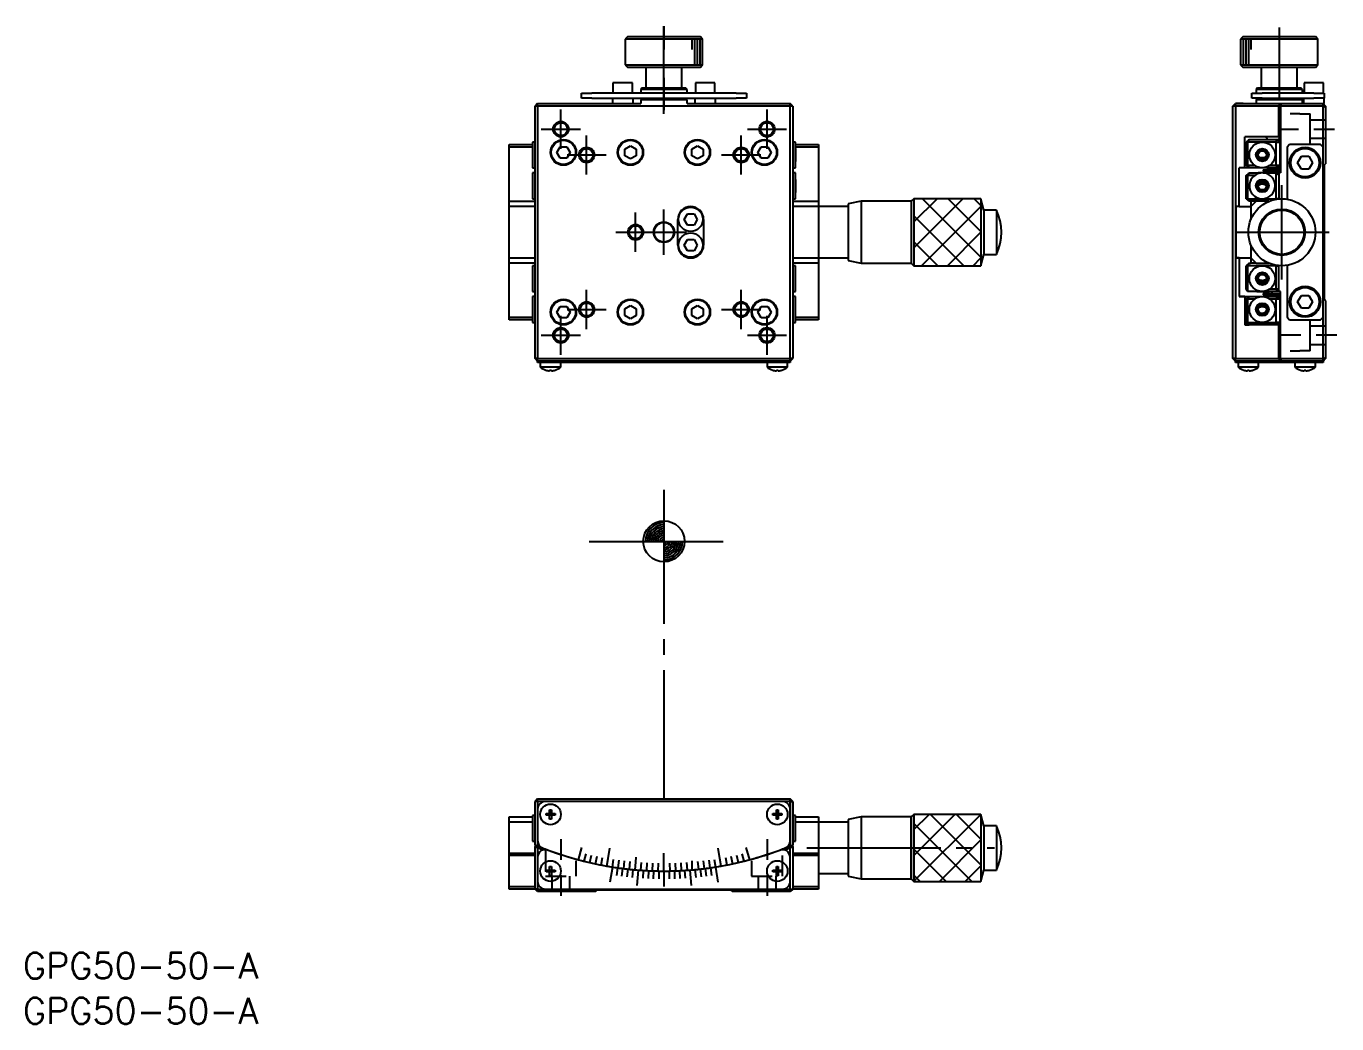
# Model space of a CAD drawing. Extents: x 26 to 154, y 136 to 233.
import ezdxf

# ---------------------------------------------------------------- set-up
doc = ezdxf.new("R2010")
doc.units = 0
doc.header["$MEASUREMENT"] = 0
doc.linetypes.add('CENTER', pattern=[17.5, 13, -1.5, 1.5, -1.5])
doc.linetypes.add('DASHED', pattern=[3.5, 2, -1.5])
doc.layers.get('0').update_dxf_attribs({"linetype": 'CONTINUOUS'})
doc.layers.add('CENTER', color=1, linetype='CENTER')
doc.styles.get("Standard").update_dxf_attribs({"font": 'txt.shx', "bigfont": '@extfont2.shx'})

msp = doc.modelspace()

# ---------------------------------------------------------------- linework, layer by layer
at = {"color": 7, "linetype": 'Continuous'}
for p, q in [((84.84, 232.19), (84.59, 231.94)), ((92.09, 231.94), (84.59, 231.94)), ((84.59, 231.94), (84.59, 229.44)), ((84.84, 232.19), (91.84, 232.19)), ((84.84, 232.19), (91.84, 232.19)), ((92.09, 231.94), (91.84, 232.19)), ((92.09, 229.44), (92.09, 231.94)), ((144.54, 232.19), (144.29, 231.94)), ((148.04, 231.94), (144.29, 231.94)), ((144.29, 231.94), (144.29, 229.44)), ((144.54, 232.19), (148.04, 232.19)), ((148.04, 232.19), (151.54, 232.19)), ((151.79, 231.94), (148.04, 231.94)), ((151.79, 231.94), (151.54, 232.19)), ((151.79, 229.44), (151.79, 231.94)), ((84.59, 229.44), (92.09, 229.44)), ((84.59, 229.44), (84.84, 229.19)), ((91.84, 229.19), (84.84, 229.19)), ((86.59, 229.19), (86.59, 227.19)), ((90.09, 227.19), (90.09, 229.19)), ((91.84, 229.19), (92.09, 229.44)), ((144.29, 229.44), (148.04, 229.44)), ((144.29, 229.44), (144.54, 229.19)), ((148.04, 229.19), (144.54, 229.19)), ((146.29, 229.19), (146.29, 227.19)), ((148.04, 229.44), (151.79, 229.44)), ((151.54, 229.19), (148.04, 229.19)), ((149.79, 227.19), (149.79, 229.19)), ((151.54, 229.19), (151.79, 229.44)), ((85.29, 227.69), (83.39, 227.69)), ((83.39, 227.69), (83.39, 226.69)), ((85.29, 226.69), (85.29, 227.69)), ((93.29, 227.69), (91.39, 227.69)), ((91.39, 227.69), (91.39, 226.69)), ((93.29, 226.69), (93.29, 227.69)), ((152.34, 227.69), (150.44, 227.69)), ((150.44, 227.69), (150.44, 226.69)), ((152.34, 226.69), (152.34, 227.69)), ((80.34, 226.19), (80.34, 226.69)), ((80.34, 226.69), (81.34, 226.69)), ((95.34, 226.69), (81.34, 226.69)), ((86.24, 227.19), (86.09, 227.04)), ((90.59, 227.04), (86.09, 227.04)), ((86.09, 227.04), (86.09, 226.69)), ((86.24, 227.19), (90.44, 227.19)), ((86.24, 227.19), (86.59, 227.19)), ((90.09, 227.19), (90.44, 227.19)), ((90.59, 227.04), (90.44, 227.19)), ((90.59, 226.69), (90.59, 227.04)), ((95.34, 226.69), (96.34, 226.69)), ((96.34, 226.69), (96.34, 226.19)), ((145.39, 226.19), (145.39, 226.69)), ((145.39, 226.69), (146.39, 226.69)), ((145.94, 227.19), (145.79, 227.04)), ((148.04, 227.04), (145.79, 227.04)), ((145.79, 227.04), (145.79, 226.69)), ((145.94, 227.19), (148.04, 227.19)), ((151.39, 226.69), (146.39, 226.69)), ((148.04, 227.19), (150.14, 227.19)), ((150.29, 227.04), (148.04, 227.04)), ((150.29, 227.04), (150.14, 227.19)), ((150.29, 226.69), (150.29, 227.04)), ((151.39, 226.69), (152.39, 226.69)), ((152.39, 226.69), (152.39, 226.19)), ((76.09, 225.69), (75.84, 225.44)), ((76.09, 225.44), (75.84, 225.44)), ((75.84, 200.94), (75.84, 225.44)), ((76.09, 225.44), (76.09, 225.69)), ((76.09, 225.69), (79.34, 225.69)), ((100.59, 225.44), (76.09, 225.44)), ((76.09, 225.44), (76.09, 200.94)), ((79.34, 225.69), (85.84, 225.69)), ((81.34, 226.19), (80.34, 226.19)), ((81.34, 226.19), (95.34, 226.19)), ((83.34, 226.19), (83.34, 225.69)), ((85.34, 225.69), (85.34, 226.19)), ((85.84, 225.69), (86.09, 225.69)), ((86.24, 226.19), (86.09, 226.04)), ((90.59, 226.04), (86.09, 226.04)), ((86.09, 226.04), (86.09, 225.69)), ((90.59, 226.04), (90.44, 226.19)), ((90.59, 225.69), (90.59, 226.04)), ((90.59, 225.69), (92.34, 225.69)), ((91.34, 226.19), (91.34, 225.69)), ((92.34, 225.69), (100.59, 225.69)), ((93.34, 225.69), (93.34, 226.19)), ((96.34, 226.19), (95.34, 226.19)), ((100.59, 225.44), (100.59, 225.69)), ((100.84, 225.44), (100.59, 225.69)), ((100.59, 200.94), (100.59, 225.44)), ((100.84, 225.44), (100.59, 225.44)), ((100.84, 225.44), (100.84, 200.94)), ((143.54, 225.44), (143.79, 225.69)), ((143.54, 225.44), (143.79, 225.69)), ((143.79, 225.44), (143.54, 225.44)), ((143.54, 200.94), (143.54, 225.44)), ((143.79, 225.44), (143.79, 225.69)), ((143.79, 225.69), (148.11, 225.69)), ((144.54, 225.69), (143.79, 225.69)), ((148, 225.44), (143.79, 225.44)), ((143.79, 225.44), (143.79, 200.94)), ((146.39, 226.19), (145.39, 226.19)), ((145.94, 226.19), (145.79, 226.04)), ((145.79, 226.04), (145.79, 225.69)), ((148.04, 226.04), (145.79, 226.04)), ((146.39, 226.19), (151.39, 226.19)), ((148, 222.44), (148, 225.44)), ((150.29, 226.04), (148.04, 226.04)), ((148.11, 225.69), (148.27, 225.69)), ((148.17, 225.44), (148.17, 218.94)), ((152.29, 225.44), (148.17, 225.44)), ((148.27, 225.69), (149.04, 225.69)), ((149.04, 225.69), (152.29, 225.69)), ((150.29, 226.04), (150.14, 226.19)), ((150.29, 225.69), (150.29, 226.04)), ((150.39, 226.19), (150.39, 225.69)), ((152.39, 226.19), (151.39, 226.19)), ((152.29, 225.69), (152.39, 225.69)), ((152.29, 225.44), (152.29, 225.69)), ((152.29, 225.69), (152.54, 225.44)), ((152.29, 221.44), (152.29, 225.44)), ((152.29, 225.44), (152.54, 225.33)), ((152.39, 225.69), (152.39, 226.19)), ((152.54, 225.44), (152.54, 225.33)), ((152.54, 225.33), (152.54, 219.84)), ((73.34, 221.69), (75.59, 221.69)), ((73.34, 221.44), (73.34, 221.69)), ((75.59, 221.44), (73.34, 221.44)), ((73.34, 216.19), (73.34, 221.44)), ((75.59, 221.94), (75.59, 219.44)), ((75.84, 221.94), (75.59, 221.94)), ((77.96, 220.94), (78.28, 221.49)), ((78.28, 221.49), (78.91, 221.49)), ((78.91, 221.49), (79.23, 220.94)), ((84.54, 221.25), (85.09, 221.57)), ((84.54, 220.62), (84.54, 221.25)), ((85.09, 221.57), (85.64, 221.25)), ((85.64, 221.25), (85.64, 220.62)), ((91.04, 221.25), (91.59, 221.57)), ((91.04, 220.62), (91.04, 221.25)), ((91.59, 221.57), (92.14, 221.25)), ((92.14, 221.25), (92.14, 220.62)), ((97.46, 220.94), (97.78, 221.49)), ((97.78, 221.49), (98.41, 221.49)), ((98.41, 221.49), (98.73, 220.94)), ((101.09, 221.94), (100.84, 221.94)), ((101.09, 220.69), (101.09, 221.94)), ((101.09, 219.44), (101.09, 221.94)), ((101.09, 221.69), (103.34, 221.69)), ((103.34, 221.44), (101.09, 221.44)), ((101.09, 221.31), (101.09, 220.69)), ((101.09, 221.31), (101.09, 220.06)), ((103.34, 221.69), (103.34, 221.44)), ((103.34, 221.44), (103.34, 216.19)), ((148, 222.44), (144.71, 222.44)), ((144.71, 219.44), (144.71, 222.44)), ((145.11, 222.19), (144.82, 221.94)), ((144.96, 221.94), (144.82, 221.94)), ((144.82, 219.69), (144.82, 221.94)), ((144.96, 221.94), (145.11, 222.19)), ((146.39, 221.94), (144.96, 221.94)), ((144.96, 221.94), (144.96, 219.69)), ((145.11, 222.19), (147.84, 222.19)), ((147.75, 221.94), (146.39, 221.94)), ((146.69, 222.44), (146.82, 222.31)), ((146.82, 222.31), (146.94, 222.19)), ((147.75, 221.94), (147.84, 222.19)), ((147.75, 221.94), (148.1, 221.94)), ((147.75, 219.69), (147.75, 221.94)), ((148.1, 221.94), (147.84, 222.19)), ((147.84, 222.19), (148.17, 222.19)), ((147.94, 222.19), (148.07, 222.31)), ((148.17, 222.44), (148, 222.44)), ((148.07, 222.31), (148.17, 222.41)), ((148.1, 221.94), (148.1, 219.69)), ((148.17, 221.94), (148.1, 221.94)), ((149.04, 221.69), (148.79, 221.44)), ((148.79, 221.44), (148.79, 216.4)), ((152.04, 221.69), (149.04, 221.69)), ((152.29, 221.44), (152.04, 221.69)), ((152.29, 204.94), (152.29, 221.44)), ((78.28, 220.39), (77.96, 220.94)), ((78.91, 220.39), (78.28, 220.39)), ((79.23, 220.94), (78.91, 220.39)), ((85.09, 220.3), (84.54, 220.62)), ((85.64, 220.62), (85.09, 220.3)), ((91.59, 220.3), (91.04, 220.62)), ((92.14, 220.62), (91.59, 220.3)), ((97.78, 220.39), (97.46, 220.94)), ((98.41, 220.39), (97.78, 220.39)), ((98.73, 220.94), (98.41, 220.39)), ((101.09, 219.44), (101.09, 220.69)), ((101.09, 220.69), (101.09, 220.06)), ((149.82, 219.94), (150.18, 220.56)), ((150.18, 220.56), (150.91, 220.56)), ((150.91, 220.56), (151.27, 219.94)), ((75.59, 219.44), (75.84, 219.44)), ((75.59, 218.94), (75.59, 216.44)), ((75.84, 218.94), (75.59, 218.94)), ((100.84, 219.44), (101.09, 219.44)), ((101.09, 218.94), (100.84, 218.94)), ((101.09, 217.69), (101.09, 218.94)), ((101.09, 216.44), (101.09, 218.94)), ((144.71, 219.44), (144.16, 219.44)), ((144.16, 215.69), (144.16, 219.44)), ((145.11, 219.44), (144.71, 219.44)), ((145.11, 219.44), (144.82, 219.69)), ((144.96, 219.69), (144.82, 219.69)), ((144.82, 218.69), (145.11, 218.94)), ((145.11, 219.44), (144.96, 219.69)), ((144.96, 219.69), (145.64, 219.69)), ((144.96, 218.69), (145.11, 218.94)), ((145.98, 219.44), (145.11, 219.44)), ((145.11, 218.94), (145.98, 218.94)), ((146.02, 219.5), (145.98, 219.44)), ((146.39, 219.44), (145.98, 219.44)), ((146.39, 218.94), (145.98, 218.94)), ((145.98, 218.94), (146.02, 218.88)), ((146.97, 219.44), (146.39, 219.44)), ((146.87, 218.94), (146.39, 218.94)), ((146.49, 219.26), (146.83, 219.26)), ((146.49, 219.26), (146.49, 219.11)), ((146.83, 219.11), (146.49, 219.11)), ((146.87, 218.94), (146.79, 218.87)), ((148.17, 219.26), (146.83, 219.26)), ((148.17, 219.11), (146.83, 219.11)), ((146.97, 219.44), (146.85, 219.52)), ((146.87, 218.94), (147.73, 218.94)), ((147.84, 219.44), (146.97, 219.44)), ((147.04, 219.26), (147.04, 219.44)), ((147.04, 218.94), (147.04, 219.11)), ((147.14, 219.69), (147.75, 219.69)), ((147.35, 219.44), (147.23, 219.26)), ((147.24, 219.11), (147.25, 219.11)), ((147.25, 219.11), (147.25, 219.11)), ((147.25, 219.11), (147.41, 218.94)), ((147.25, 219.11), (147.41, 218.94)), ((147.75, 218.92), (147.73, 218.94)), ((147.73, 218.94), (148, 218.94)), ((147.75, 219.69), (148.1, 219.69)), ((147.75, 219.69), (147.84, 219.44)), ((147.75, 216.44), (147.75, 218.92)), ((148, 218.75), (147.75, 218.92)), ((147.84, 219.44), (148.1, 219.69)), ((148.17, 219.44), (147.84, 219.44)), ((148.17, 218.94), (148, 218.94)), ((148, 218.94), (148, 216.42)), ((148.1, 219.69), (148.17, 219.69)), ((150.18, 219.31), (149.82, 219.94)), ((150.91, 219.31), (150.18, 219.31)), ((151.27, 219.94), (150.91, 219.31)), ((152.39, 219.69), (152.54, 219.84)), ((152.39, 219.69), (152.39, 206.69)), ((101.09, 218.31), (101.09, 217.69)), ((101.09, 218.31), (101.09, 217.06)), ((101.09, 216.44), (101.09, 217.69)), ((101.09, 217.69), (101.09, 217.06)), ((144.82, 218.69), (144.96, 218.69)), ((144.82, 216.44), (144.82, 218.69)), ((144.96, 218.69), (144.96, 216.44)), ((145.64, 218.69), (144.96, 218.69)), ((146.01, 217.69), (145.99, 217.68)), ((146.02, 217.7), (146.01, 217.69)), ((146.03, 217.72), (146.02, 217.7)), ((146.05, 217.73), (146.03, 217.72)), ((146.07, 217.74), (146.05, 217.73)), ((146.08, 217.75), (146.07, 217.74)), ((146.09, 217.76), (146.08, 217.75)), ((146.12, 217.78), (146.09, 217.76)), ((146.15, 217.79), (146.12, 217.78)), ((146.18, 217.8), (146.15, 217.79)), ((146.2, 217.81), (146.18, 217.8)), ((146.22, 217.82), (146.2, 217.81)), ((146.24, 217.83), (146.22, 217.82)), ((146.26, 217.83), (146.24, 217.83)), ((146.28, 217.84), (146.26, 217.83)), ((146.3, 217.84), (146.28, 217.84)), ((146.32, 217.84), (146.3, 217.84)), ((146.33, 217.85), (146.32, 217.84)), ((146.34, 217.85), (146.33, 217.85)), ((146.35, 217.85), (146.34, 217.85)), ((146.37, 217.85), (146.35, 217.85)), ((146.38, 217.85), (146.37, 217.85)), ((146.39, 217.85), (146.38, 217.85)), ((146.41, 217.85), (146.39, 217.85)), ((146.42, 217.85), (146.41, 217.85)), ((146.43, 217.85), (146.42, 217.85)), ((146.45, 217.85), (146.43, 217.85)), ((146.46, 217.85), (146.45, 217.85)), ((146.48, 217.84), (146.46, 217.85)), ((146.5, 217.84), (146.48, 217.84)), ((146.51, 217.84), (146.5, 217.84)), ((146.52, 217.83), (146.51, 217.84)), ((146.55, 217.83), (146.52, 217.83)), ((146.57, 217.82), (146.55, 217.83)), ((146.6, 217.81), (146.57, 217.82)), ((146.62, 217.8), (146.6, 217.81)), ((146.64, 217.79), (146.62, 217.8)), ((146.66, 217.78), (146.64, 217.79)), ((146.68, 217.77), (146.66, 217.78)), ((146.7, 217.76), (146.68, 217.77)), ((146.72, 217.75), (146.7, 217.76)), ((146.73, 217.73), (146.72, 217.75)), ((146.75, 217.72), (146.73, 217.73)), ((146.77, 217.7), (146.75, 217.72)), ((146.78, 217.69), (146.77, 217.7)), ((146.79, 217.68), (146.78, 217.69)), ((73.34, 216.19), (75.84, 216.19)), ((73.34, 215.69), (73.34, 216.19)), ((75.59, 216.44), (75.84, 216.44)), ((100.84, 216.44), (101.09, 216.44)), ((100.84, 216.19), (103.34, 216.19)), ((103.34, 216.19), (103.34, 215.69)), ((107.47, 216.19), (106.22, 215.94)), ((107.47, 216.19), (107.47, 210.19)), ((112.34, 216.19), (107.47, 216.19)), ((112.59, 216.44), (112.34, 216.19)), ((112.34, 216.19), (112.34, 210.19)), ((112.59, 216.44), (112.59, 209.94)), ((119.09, 216.44), (112.59, 216.44)), ((119.09, 216.44), (119.09, 209.94)), ((119.39, 215.34), (119.09, 216.44)), ((144.82, 216.44), (144.96, 216.44)), ((144.82, 216.44), (145.11, 216.19)), ((145.11, 216.19), (144.96, 216.44)), ((144.96, 216.44), (146.39, 216.44)), ((145.29, 216.19), (145.11, 216.19)), ((145.79, 216.19), (145.29, 215.69)), ((145.29, 216.19), (145.29, 215.69)), ((145.79, 216.19), (145.29, 216.19)), ((147.04, 216.19), (145.79, 216.19)), ((146.39, 216.44), (147.75, 216.44)), ((147.77, 216.39), (147.75, 216.44)), ((148, 216.44), (147.75, 216.44)), ((75.84, 215.69), (73.34, 215.69)), ((73.34, 210.69), (73.34, 215.69)), ((90.31, 214.44), (90.63, 214.99)), ((90.63, 214.99), (91.26, 214.99)), ((91.26, 214.99), (91.58, 214.44)), ((103.34, 215.69), (100.84, 215.69)), ((103.34, 215.69), (103.34, 210.69)), ((106.22, 215.69), (103.34, 215.69)), ((106.22, 215.94), (106.22, 210.44)), ((119.39, 215.34), (119.39, 211.04)), ((120.59, 215.34), (119.39, 215.34)), ((120.59, 215.34), (120.59, 211.04)), ((144.16, 215.69), (143.82, 215.69)), ((143.82, 215.69), (143.82, 210.69)), ((144.16, 215.69), (145.29, 215.69)), ((145.29, 215.69), (145.29, 214.44)), ((89.69, 211.94), (89.69, 214.44)), ((90.63, 213.89), (90.31, 214.44)), ((91.26, 213.89), (90.63, 213.89)), ((91.58, 214.44), (91.26, 213.89)), ((92.19, 214.44), (92.19, 211.94)), ((90.31, 211.94), (90.63, 212.49)), ((90.63, 212.49), (91.26, 212.49)), ((91.26, 212.49), (91.58, 211.94)), ((90.63, 211.39), (90.31, 211.94)), ((91.26, 211.39), (90.63, 211.39)), ((91.58, 211.94), (91.26, 211.39)), ((145.29, 211.94), (145.29, 210.69)), ((73.34, 210.69), (75.84, 210.69)), ((73.34, 210.19), (73.34, 210.69)), ((75.84, 210.19), (73.34, 210.19)), ((73.34, 204.94), (73.34, 210.19)), ((75.59, 209.94), (75.59, 207.44)), ((75.84, 209.94), (75.59, 209.94)), ((100.84, 210.69), (103.34, 210.69)), ((103.34, 210.19), (100.84, 210.19)), ((101.09, 209.94), (100.84, 209.94)), ((101.09, 208.69), (101.09, 209.94)), ((103.34, 210.69), (103.34, 210.19)), ((103.34, 210.69), (106.22, 210.69)), ((103.34, 210.19), (103.34, 204.94)), ((106.22, 210.44), (107.47, 210.19)), ((107.47, 210.19), (112.34, 210.19)), ((112.34, 210.19), (112.59, 209.94)), ((112.59, 209.94), (119.09, 209.94)), ((119.09, 209.94), (119.39, 211.04)), ((119.39, 211.04), (120.59, 211.04)), ((144.16, 210.69), (143.82, 210.69)), ((143.82, 210.69), (145.29, 210.69)), ((144.16, 210.69), (144.16, 206.94)), ((144.16, 210.69), (145.29, 210.69)), ((145.11, 210.19), (144.82, 209.94)), ((144.96, 209.94), (144.82, 209.94)), ((144.82, 207.69), (144.82, 209.94)), ((144.96, 209.94), (145.11, 210.19)), ((146.39, 209.94), (144.96, 209.94)), ((144.96, 209.94), (144.96, 207.46)), ((145.04, 210.69), (145.29, 210.69)), ((145.11, 210.19), (145.29, 210.19)), ((145.29, 210.69), (145.79, 210.19)), ((145.29, 210.69), (145.29, 210.19)), ((145.79, 210.19), (145.29, 210.19)), ((145.79, 210.19), (147.04, 210.19)), ((147.75, 209.94), (146.39, 209.94)), ((147.75, 209.94), (147.77, 209.98)), ((147.75, 207.69), (147.75, 209.94)), ((147.75, 209.94), (148, 209.94)), ((148, 207.44), (148, 209.95)), ((148.79, 209.98), (148.79, 204.94)), ((101.09, 207.44), (101.09, 208.69)), ((145.99, 208.7), (146.01, 208.68)), ((146.01, 208.68), (146.02, 208.67)), ((146.02, 208.67), (146.04, 208.65)), ((146.04, 208.65), (146.06, 208.64)), ((146.06, 208.64), (146.07, 208.63)), ((146.07, 208.63), (146.09, 208.62)), ((146.09, 208.62), (146.1, 208.61)), ((146.1, 208.61), (146.13, 208.59)), ((146.13, 208.59), (146.15, 208.58)), ((146.15, 208.58), (146.17, 208.57)), ((146.17, 208.57), (146.19, 208.56)), ((146.19, 208.56), (146.22, 208.55)), ((146.22, 208.55), (146.24, 208.55)), ((146.24, 208.55), (146.26, 208.54)), ((146.26, 208.54), (146.28, 208.54)), ((146.28, 208.54), (146.29, 208.53)), ((146.29, 208.53), (146.31, 208.53)), ((146.31, 208.53), (146.33, 208.53)), ((146.33, 208.53), (146.34, 208.53)), ((146.34, 208.53), (146.35, 208.53)), ((146.35, 208.53), (146.37, 208.52)), ((146.42, 208.52), (146.43, 208.53)), ((146.43, 208.53), (146.45, 208.53)), ((146.45, 208.53), (146.46, 208.53)), ((146.46, 208.53), (146.47, 208.53)), ((146.47, 208.53), (146.49, 208.53)), ((146.49, 208.53), (146.51, 208.54)), ((146.51, 208.54), (146.52, 208.54)), ((146.52, 208.54), (146.54, 208.55)), ((146.54, 208.55), (146.56, 208.55)), ((146.56, 208.55), (146.58, 208.56)), ((146.58, 208.56), (146.61, 208.57)), ((146.61, 208.57), (146.64, 208.58)), ((146.64, 208.58), (146.67, 208.6)), ((146.67, 208.6), (146.7, 208.61)), ((146.7, 208.61), (146.71, 208.62)), ((146.71, 208.62), (146.72, 208.63)), ((146.72, 208.63), (146.74, 208.64)), ((146.74, 208.64), (146.76, 208.66)), ((146.76, 208.66), (146.77, 208.67)), ((146.77, 208.67), (146.78, 208.68)), ((146.78, 208.68), (146.79, 208.7)), ((75.59, 207.44), (75.84, 207.44)), ((100.84, 207.44), (101.09, 207.44)), ((144.96, 207.46), (144.82, 207.69)), ((144.96, 207.46), (144.99, 207.44)), ((145.86, 207.44), (144.99, 207.44)), ((145.86, 207.44), (145.95, 207.52)), ((145.86, 207.44), (146.39, 207.44)), ((146.37, 208.52), (146.38, 208.52)), ((146.38, 208.52), (146.39, 208.52)), ((146.39, 208.52), (146.41, 208.52)), ((146.39, 207.44), (146.97, 207.44)), ((146.41, 208.52), (146.42, 208.52)), ((146.49, 207.26), (146.83, 207.26)), ((146.49, 207.26), (146.49, 207.11)), ((146.83, 207.26), (148.17, 207.26)), ((146.97, 207.44), (146.85, 207.52)), ((147.84, 207.44), (146.97, 207.44)), ((147.04, 207.26), (147.04, 207.44)), ((147.14, 207.69), (147.75, 207.69)), ((147.25, 207.27), (147.24, 207.26)), ((147.41, 207.44), (147.25, 207.27)), ((147.41, 207.44), (147.25, 207.27)), ((147.75, 207.69), (147.84, 207.44)), ((147.75, 207.69), (148, 207.69)), ((147.84, 207.44), (148, 207.59)), ((148, 207.44), (147.84, 207.44)), ((148.17, 207.44), (148, 207.44)), ((148.17, 200.94), (148.17, 207.44)), ((75.59, 206.94), (75.59, 204.44)), ((75.84, 206.94), (75.59, 206.94)), ((77.96, 205.44), (78.28, 205.99)), ((78.28, 205.99), (78.91, 205.99)), ((78.91, 205.99), (79.23, 205.44)), ((84.54, 205.75), (85.09, 206.07)), ((85.09, 206.07), (85.64, 205.75)), ((91.04, 205.75), (91.59, 206.07)), ((91.59, 206.07), (92.14, 205.75)), ((97.46, 205.44), (97.78, 205.99)), ((97.78, 205.99), (98.41, 205.99)), ((98.41, 205.99), (98.73, 205.44)), ((101.09, 206.94), (100.84, 206.94)), ((101.09, 205.69), (101.09, 206.94)), ((144.71, 206.94), (144.16, 206.94)), ((144.16, 206.94), (144.71, 206.94)), ((144.16, 206.94), (145.11, 206.94)), ((144.71, 206.94), (144.71, 204.19)), ((144.71, 206.94), (145.11, 206.94)), ((144.71, 206.94), (145.11, 206.94)), ((144.82, 206.69), (145.11, 206.94)), ((144.82, 206.69), (144.96, 206.69)), ((144.82, 204.44), (144.82, 206.69)), ((144.96, 206.69), (145.11, 206.94)), ((144.96, 206.69), (144.96, 204.44)), ((145.64, 206.69), (144.96, 206.69)), ((145.11, 206.94), (145.98, 206.94)), ((145.98, 206.94), (146.39, 206.94)), ((145.98, 206.94), (146.02, 206.88)), ((146.39, 206.94), (146.97, 206.94)), ((146.83, 207.11), (146.49, 207.11)), ((146.83, 207.11), (148.17, 207.11)), ((146.85, 206.85), (146.97, 206.94)), ((146.97, 206.94), (147.84, 206.94)), ((147.04, 206.94), (147.04, 207.11)), ((147.75, 206.69), (147.14, 206.69)), ((147.23, 207.11), (147.35, 206.94)), ((147.84, 206.94), (147.75, 206.69)), ((147.75, 204.44), (147.75, 206.69)), ((148.1, 206.69), (147.75, 206.69)), ((148.1, 206.69), (147.84, 206.94)), ((147.84, 206.94), (148.17, 206.94)), ((148.1, 206.69), (148.1, 204.44)), ((148.17, 206.69), (148.1, 206.69)), ((149.82, 206.44), (150.18, 207.06)), ((150.18, 205.81), (149.82, 206.44)), ((150.18, 207.06), (150.91, 207.06)), ((150.91, 207.06), (151.27, 206.44)), ((151.27, 206.44), (150.91, 205.81)), ((152.54, 206.54), (152.39, 206.69)), ((152.54, 206.54), (152.54, 201.04)), ((73.34, 204.94), (75.59, 204.94)), ((73.34, 204.69), (73.34, 204.94)), ((78.28, 204.89), (77.96, 205.44)), ((78.91, 204.89), (78.28, 204.89)), ((79.23, 205.44), (78.91, 204.89)), ((84.54, 205.12), (84.54, 205.75)), ((85.09, 204.8), (84.54, 205.12)), ((85.64, 205.12), (85.09, 204.8)), ((85.64, 205.75), (85.64, 205.12)), ((91.04, 205.12), (91.04, 205.75)), ((91.59, 204.8), (91.04, 205.12)), ((92.14, 205.12), (91.59, 204.8)), ((92.14, 205.75), (92.14, 205.12)), ((97.78, 204.89), (97.46, 205.44)), ((98.41, 204.89), (97.78, 204.89)), ((98.73, 205.44), (98.41, 204.89)), ((101.09, 204.44), (101.09, 205.69)), ((101.09, 204.94), (103.34, 204.94)), ((103.34, 204.94), (103.34, 204.69)), ((148.79, 204.94), (149.04, 204.69)), ((150.91, 205.81), (150.18, 205.81)), ((152.04, 204.69), (152.29, 204.94)), ((152.29, 200.94), (152.29, 204.94)), ((75.59, 204.69), (73.34, 204.69)), ((75.59, 204.44), (75.84, 204.44)), ((100.84, 204.44), (101.09, 204.44)), ((103.34, 204.69), (101.09, 204.69)), ((148, 204.19), (144.71, 204.19)), ((144.71, 204.19), (145.11, 204.19)), ((144.82, 204.44), (144.96, 204.44)), ((144.82, 204.44), (145.11, 204.19)), ((145.11, 204.19), (144.96, 204.44)), ((144.96, 204.44), (146.39, 204.44)), ((145.04, 204.19), (145.11, 204.19)), ((146.39, 204.44), (147.75, 204.44)), ((147.84, 204.19), (147.75, 204.44)), ((148.1, 204.44), (147.75, 204.44)), ((147.84, 204.19), (148.1, 204.44)), ((148, 200.94), (148, 204.19)), ((148.17, 204.19), (148, 204.19)), ((148.1, 204.44), (148.17, 204.44)), ((149.04, 204.69), (152.04, 204.69)), ((76.09, 200.94), (75.84, 200.94)), ((76.09, 200.69), (75.84, 200.94)), ((76.09, 200.94), (100.59, 200.94)), ((76.09, 200.69), (76.09, 200.94)), ((100.59, 200.69), (100.59, 200.94)), ((100.84, 200.94), (100.59, 200.94)), ((100.59, 200.69), (100.84, 200.94)), ((143.79, 200.94), (143.54, 200.94)), ((143.79, 200.69), (143.54, 200.94)), ((143.79, 200.94), (148, 200.94)), ((143.79, 200.69), (143.79, 200.94)), ((148.17, 200.94), (152.29, 200.94)), ((150.04, 200.94), (150.54, 200.94)), ((150.04, 200.94), (151.04, 200.94)), ((150.04, 200.94), (150.54, 200.94)), ((150.04, 200.94), (151.04, 200.94)), ((152.29, 200.94), (152.54, 201.04)), ((152.29, 200.69), (152.29, 200.94)), ((152.54, 200.94), (152.29, 200.69)), ((152.54, 201.04), (152.54, 200.94)), ((76.09, 200.54), (76.09, 200.69)), ((76.09, 200.54), (76.09, 200.69)), ((76.84, 200.69), (76.09, 200.69)), ((76.84, 200.54), (76.09, 200.54)), ((76.34, 200.54), (76.34, 200.09)), ((76.34, 200.54), (76.34, 200.09)), ((78.34, 200.09), (76.34, 200.09)), ((99.84, 200.69), (76.84, 200.69)), ((99.84, 200.69), (76.84, 200.69)), ((99.84, 200.54), (76.84, 200.54)), ((76.9, 199.8), (76.9, 199.8)), ((77.25, 199.8), (77.43, 199.8)), ((77.25, 199.74), (77.25, 199.8)), ((77.43, 199.8), (77.43, 199.74)), ((77.79, 199.8), (77.79, 199.8)), ((78.34, 200.09), (78.34, 200.54)), ((78.34, 200.09), (78.34, 200.54)), ((98.34, 200.54), (98.34, 200.09)), ((98.34, 200.54), (98.34, 200.09)), ((100.34, 200.09), (98.34, 200.09)), ((98.9, 199.8), (98.9, 199.8)), ((99.25, 199.8), (99.43, 199.8)), ((99.25, 199.74), (99.25, 199.8)), ((99.43, 199.8), (99.43, 199.74)), ((99.79, 199.8), (99.79, 199.8)), ((100.59, 200.69), (99.84, 200.69)), ((100.59, 200.54), (99.84, 200.54)), ((100.34, 200.09), (100.34, 200.54)), ((100.34, 200.09), (100.34, 200.54)), ((100.59, 200.69), (100.59, 200.54)), ((100.59, 200.69), (100.59, 200.54)), ((143.79, 200.54), (143.79, 200.69)), ((144.54, 200.69), (143.79, 200.69)), ((144.54, 200.54), (143.79, 200.54)), ((144.04, 200.54), (144.04, 200.09)), ((145.04, 200.09), (144.04, 200.09)), ((147.6, 200.69), (144.54, 200.69)), ((147.6, 200.69), (144.54, 200.69)), ((147.6, 200.54), (144.54, 200.54)), ((144.6, 199.8), (144.6, 199.8)), ((144.95, 199.8), (145.13, 199.8)), ((144.95, 199.74), (144.95, 199.8)), ((146.04, 200.09), (145.04, 200.09)), ((145.13, 199.8), (145.13, 199.74)), ((145.49, 199.8), (145.49, 199.8)), ((146.04, 200.09), (146.04, 200.54)), ((147.6, 200.69), (148.11, 200.69)), ((148.11, 200.69), (147.6, 200.69)), ((148.3, 200.54), (147.6, 200.54)), ((148.11, 200.69), (148.27, 200.69)), ((148.27, 200.69), (148.11, 200.69)), ((149.04, 200.69), (148.27, 200.69)), ((148.46, 200.54), (148.3, 200.54)), ((148.46, 200.69), (148.46, 200.54)), ((149.21, 200.54), (148.46, 200.54)), ((149.21, 200.69), (149.04, 200.69)), ((151.54, 200.69), (149.21, 200.69)), ((151.54, 200.69), (149.21, 200.69)), ((151.54, 200.54), (149.21, 200.54)), ((149.54, 200.54), (149.54, 200.09)), ((150.54, 200.09), (149.54, 200.09)), ((150.1, 199.8), (150.1, 199.8)), ((150.45, 199.8), (150.63, 199.8)), ((150.45, 199.74), (150.45, 199.8)), ((151.54, 200.09), (150.54, 200.09)), ((150.63, 199.8), (150.63, 199.74)), ((150.99, 199.8), (150.99, 199.8)), ((152.29, 200.69), (151.54, 200.69)), ((152.29, 200.54), (151.54, 200.54)), ((151.54, 200.09), (151.54, 200.54)), ((152.29, 200.69), (152.29, 200.54)), ((76.09, 158.19), (75.84, 157.94)), ((76.09, 157.94), (75.84, 157.94)), ((75.84, 153.73), (75.84, 157.94)), ((76.09, 157.94), (76.09, 158.19)), ((76.09, 158.19), (100.59, 158.19)), ((76.09, 157.94), (76.09, 157.19)), ((76.84, 157.94), (76.09, 157.94)), ((99.84, 157.94), (76.84, 157.94)), ((100.59, 157.94), (99.84, 157.94)), ((100.59, 157.94), (100.59, 158.19)), ((100.84, 157.94), (100.59, 158.19)), ((100.84, 157.94), (100.59, 158.19)), ((100.59, 157.94), (100.84, 157.94)), ((100.59, 157.19), (100.59, 157.94)), ((100.84, 157.94), (100.84, 153.73)), ((100.84, 157.57), (100.84, 157.94)), ((100.84, 157.57), (100.84, 157.91)), ((100.84, 157.57), (100.84, 157.91)), ((73.34, 155.94), (73.34, 156.44)), ((73.34, 156.44), (75.59, 156.44)), ((75.59, 156.59), (75.59, 154.09)), ((75.84, 156.59), (75.59, 156.59)), ((75.59, 156.59), (75.59, 156.44)), ((75.84, 156.59), (75.59, 156.59)), ((76.09, 157.19), (76.09, 154.13)), ((76.9, 156.78), (77.25, 156.78)), ((76.9, 156.6), (76.9, 156.78)), ((77.25, 156.6), (76.9, 156.6)), ((77.25, 157.13), (77.43, 157.13)), ((77.25, 156.78), (77.25, 157.13)), ((77.25, 157.13), (77.25, 156.78)), ((77.26, 156.77), (77.25, 156.78)), ((77.25, 156.24), (77.25, 156.6)), ((77.25, 156.24), (77.25, 156.6)), ((77.26, 156.6), (77.25, 156.6)), ((77.26, 156.77), (77.43, 156.77)), ((77.26, 156.6), (77.26, 156.77)), ((77.43, 156.6), (77.26, 156.6)), ((77.43, 157.13), (77.43, 156.78)), ((77.43, 156.78), (77.79, 156.78)), ((77.43, 156.77), (77.43, 156.78)), ((77.43, 156.77), (77.43, 156.6)), ((77.43, 156.6), (77.43, 156.24)), ((77.79, 156.6), (77.43, 156.6)), ((77.43, 156.6), (77.43, 156.6)), ((77.79, 156.78), (77.79, 156.6)), ((98.9, 156.78), (99.25, 156.78)), ((98.9, 156.6), (98.9, 156.78)), ((99.25, 156.6), (98.9, 156.6)), ((99.25, 157.13), (99.43, 157.13)), ((99.25, 156.78), (99.25, 157.13)), ((99.25, 157.13), (99.25, 156.78)), ((99.26, 156.77), (99.25, 156.78)), ((99.25, 156.24), (99.25, 156.6)), ((99.25, 156.24), (99.25, 156.6)), ((99.26, 156.6), (99.25, 156.6)), ((99.26, 156.77), (99.43, 156.77)), ((99.26, 156.6), (99.26, 156.77)), ((99.43, 156.6), (99.26, 156.6)), ((99.43, 157.13), (99.43, 156.78)), ((99.43, 156.78), (99.79, 156.78)), ((99.43, 156.77), (99.43, 156.78)), ((99.43, 156.77), (99.43, 156.6)), ((99.43, 156.6), (99.43, 156.24)), ((99.79, 156.6), (99.43, 156.6)), ((99.43, 156.6), (99.43, 156.6)), ((99.79, 156.78), (99.79, 156.6)), ((100.59, 154.13), (100.59, 157.19)), ((100.59, 154.13), (100.59, 157.19)), ((100.84, 157.02), (100.84, 157.57)), ((100.84, 157.02), (100.84, 157.57)), ((100.84, 157.02), (100.84, 157.57)), ((100.84, 156.77), (100.84, 157.02)), ((100.84, 153.73), (100.84, 157.02)), ((100.84, 156.77), (100.84, 157.02)), ((101.09, 156.59), (100.84, 156.59)), ((101.09, 156.59), (100.84, 156.59)), ((101.09, 154.09), (101.09, 156.59)), ((101.09, 156.44), (101.09, 156.59)), ((101.09, 156.44), (103.34, 156.44)), ((103.34, 156.44), (103.34, 155.94)), ((107.47, 156.44), (106.22, 156.19)), ((107.47, 156.44), (107.47, 150.44)), ((112.34, 156.44), (107.47, 156.44)), ((112.34, 156.44), (107.47, 156.44)), ((107.47, 156.44), (107.47, 150.44)), ((112.59, 156.69), (112.34, 156.44)), ((112.34, 156.44), (112.34, 150.44)), ((112.34, 150.44), (112.34, 156.44)), ((112.59, 156.69), (112.59, 150.19)), ((119.09, 156.69), (112.59, 156.69)), ((119.09, 156.69), (119.09, 150.19)), ((119.39, 155.59), (119.09, 156.69)), ((73.34, 152.94), (73.34, 155.94)), ((75.59, 155.94), (73.34, 155.94)), ((77.43, 156.24), (77.25, 156.24)), ((99.43, 156.24), (99.25, 156.24)), ((103.34, 155.94), (101.09, 155.94)), ((103.34, 155.94), (103.34, 152.94)), ((106.22, 155.94), (103.34, 155.94)), ((106.22, 156.19), (106.22, 150.69)), ((119.39, 155.59), (119.39, 151.29)), ((120.59, 155.59), (119.39, 155.59)), ((120.59, 155.59), (120.59, 151.29)), ((75.59, 154.09), (75.84, 154.09)), ((76.09, 154.13), (76.09, 153.62)), ((100.59, 153.62), (100.59, 154.13)), ((100.84, 154.09), (101.09, 154.09)), ((73.34, 152.94), (75.84, 152.94)), ((73.34, 152.69), (73.34, 152.94)), ((75.84, 152.69), (73.34, 152.69)), ((73.34, 149.69), (73.34, 152.69)), ((75.84, 153.73), (75.84, 153.57)), ((75.84, 149.44), (75.84, 153.57)), ((76.09, 153.46), (76.09, 152.52)), ((76.34, 153.53), (76.34, 153.52)), ((100.59, 152.52), (100.59, 153.46)), ((100.84, 153.57), (100.84, 153.73)), ((100.84, 153.57), (100.84, 149.44)), ((100.84, 152.94), (103.34, 152.94)), ((103.34, 152.69), (100.84, 152.69)), ((103.34, 152.94), (103.34, 152.69)), ((103.34, 152.69), (103.34, 149.69)), ((76.09, 152.52), (76.09, 150.19)), ((77.25, 151.63), (77.43, 151.63)), ((77.25, 151.28), (77.25, 151.63)), ((77.43, 151.63), (77.43, 151.28)), ((99.25, 151.63), (99.43, 151.63)), ((99.25, 151.28), (99.25, 151.63)), ((99.43, 151.63), (99.43, 151.28)), ((100.59, 150.19), (100.59, 152.52)), ((76.09, 150.19), (76.09, 149.44)), ((76.9, 151.28), (77.25, 151.28)), ((76.9, 151.1), (76.9, 151.28)), ((77.25, 151.1), (76.9, 151.1)), ((77.26, 151.27), (77.25, 151.28)), ((77.25, 150.74), (77.25, 151.1)), ((77.26, 151.1), (77.25, 151.1)), ((77.43, 150.74), (77.25, 150.74)), ((77.26, 151.27), (77.43, 151.27)), ((77.26, 151.1), (77.26, 151.27)), ((77.43, 151.1), (77.26, 151.1)), ((77.43, 151.28), (77.79, 151.28)), ((77.43, 151.27), (77.43, 151.28)), ((77.43, 151.27), (77.43, 151.1)), ((77.43, 151.1), (77.43, 150.74)), ((77.79, 151.1), (77.43, 151.1)), ((77.43, 151.1), (77.43, 151.1)), ((77.79, 151.28), (77.79, 151.1)), ((85.74, 151.29), (85.74, 151.29)), ((90.94, 151.29), (90.94, 151.29)), ((98.9, 151.28), (99.25, 151.28)), ((98.9, 151.1), (98.9, 151.28)), ((99.25, 151.1), (98.9, 151.1)), ((99.26, 151.27), (99.25, 151.28)), ((99.25, 150.74), (99.25, 151.1)), ((99.26, 151.1), (99.25, 151.1)), ((99.43, 150.74), (99.25, 150.74)), ((99.26, 151.1), (99.26, 151.27)), ((99.26, 151.27), (99.43, 151.27)), ((99.43, 151.1), (99.26, 151.1)), ((99.43, 151.28), (99.79, 151.28)), ((99.43, 151.27), (99.43, 151.28)), ((99.43, 151.27), (99.43, 151.1)), ((99.43, 151.1), (99.43, 150.74)), ((99.79, 151.1), (99.43, 151.1)), ((99.43, 151.1), (99.43, 151.1)), ((99.79, 151.28), (99.79, 151.1)), ((100.59, 149.44), (100.59, 150.19)), ((103.34, 150.94), (106.22, 150.94)), ((106.22, 150.69), (107.47, 150.44)), ((107.47, 150.44), (112.34, 150.44)), ((107.47, 150.44), (112.34, 150.44)), ((112.34, 150.44), (112.59, 150.19)), ((112.59, 150.19), (119.09, 150.19)), ((119.09, 150.19), (119.39, 151.29)), ((119.39, 151.29), (120.59, 151.29)), ((73.34, 149.69), (75.84, 149.69)), ((73.34, 149.44), (73.34, 149.69)), ((75.84, 149.44), (73.34, 149.44)), ((76.09, 149.44), (75.84, 149.44)), ((76.09, 149.19), (75.84, 149.44)), ((76.09, 149.44), (76.84, 149.44)), ((76.09, 149.19), (76.09, 149.44)), ((81.69, 149.19), (76.09, 149.19)), ((76.84, 149.44), (99.84, 149.44)), ((81.69, 149.19), (81.84, 149.34)), ((94.84, 149.34), (81.84, 149.34)), ((94.84, 149.34), (94.99, 149.19)), ((100.49, 149.19), (94.99, 149.19)), ((99.84, 149.44), (100.59, 149.44)), ((100.49, 149.19), (100.59, 149.44)), ((100.59, 149.19), (100.49, 149.19)), ((100.59, 149.44), (100.84, 149.44)), ((100.84, 149.44), (100.59, 149.19)), ((100.84, 149.69), (103.34, 149.69)), ((103.34, 149.44), (100.84, 149.44)), ((103.34, 149.69), (103.34, 149.44))]:
    msp.add_line(p, q, dxfattribs=at)
at = {"color": 3, "linetype": 'Continuous'}
for p, q in [((91.09, 230.94), (91.09, 231.94)), ((91.34, 229.44), (91.34, 231.94)), ((91.59, 229.44), (91.59, 231.94)), ((91.84, 229.44), (91.84, 231.94)), ((144.54, 231.94), (144.54, 229.44)), ((144.79, 231.94), (144.79, 229.44)), ((145.04, 231.94), (145.04, 229.44)), ((145.29, 231.94), (145.29, 230.94)), ((145.86, 221.47), (145.86, 221.47)), ((148.07, 222.31), (148.07, 222.44)), ((146.04, 220.5), (146.07, 220.49)), ((146.07, 220.49), (146.11, 220.47)), ((146.11, 220.47), (146.14, 220.46)), ((146.14, 220.46), (146.18, 220.45)), ((146.18, 220.45), (146.21, 220.45)), ((146.21, 220.45), (146.24, 220.44)), ((146.24, 220.44), (146.27, 220.43)), ((146.27, 220.43), (146.31, 220.43)), ((146.31, 220.43), (146.34, 220.43)), ((146.34, 220.43), (146.37, 220.43)), ((146.37, 220.43), (146.39, 220.43)), ((146.39, 220.43), (146.42, 220.43)), ((146.42, 220.43), (146.45, 220.43)), ((146.45, 220.43), (146.47, 220.43)), ((146.47, 220.43), (146.5, 220.43)), ((146.5, 220.43), (146.52, 220.43)), ((146.52, 220.43), (146.55, 220.44)), ((146.55, 220.44), (146.59, 220.45)), ((146.59, 220.45), (146.63, 220.46)), ((146.63, 220.46), (146.67, 220.47)), ((146.67, 220.47), (146.71, 220.48)), ((146.71, 220.48), (146.75, 220.5)), ((146.08, 217.89), (146.04, 217.87)), ((146.12, 217.9), (146.08, 217.89)), ((146.16, 217.92), (146.12, 217.9)), ((146.2, 217.93), (146.16, 217.92)), ((146.24, 217.93), (146.2, 217.93)), ((146.27, 217.94), (146.24, 217.93)), ((146.29, 217.94), (146.27, 217.94)), ((146.32, 217.94), (146.29, 217.94)), ((146.34, 217.95), (146.32, 217.94)), ((146.37, 217.95), (146.34, 217.95)), ((146.39, 217.95), (146.37, 217.95)), ((146.42, 217.95), (146.39, 217.95)), ((146.45, 217.95), (146.42, 217.95)), ((146.48, 217.94), (146.45, 217.95)), ((146.51, 217.94), (146.48, 217.94)), ((146.55, 217.93), (146.51, 217.94)), ((146.58, 217.93), (146.55, 217.93)), ((146.61, 217.92), (146.58, 217.93)), ((146.65, 217.91), (146.61, 217.92)), ((146.68, 217.9), (146.65, 217.91)), ((146.71, 217.89), (146.68, 217.9)), ((146.75, 217.87), (146.71, 217.89)), ((112.59, 214.19), (114.84, 216.44)), ((112.59, 211.69), (117.34, 216.44)), ((113.43, 216.44), (119.09, 210.77)), ((115.93, 216.44), (119.09, 213.27)), ((118.43, 216.44), (119.09, 215.77)), ((113.34, 209.94), (119.09, 215.69)), ((112.59, 214.77), (117.43, 209.94)), ((115.84, 209.94), (119.09, 213.19)), ((112.59, 212.27), (114.93, 209.94)), ((118.34, 209.94), (119.09, 210.69)), ((146.04, 208.5), (146.07, 208.49)), ((146.07, 208.49), (146.11, 208.47)), ((146.11, 208.47), (146.14, 208.46)), ((146.14, 208.46), (146.18, 208.45)), ((146.18, 208.45), (146.21, 208.45)), ((146.21, 208.45), (146.24, 208.44)), ((146.24, 208.44), (146.27, 208.43)), ((146.27, 208.43), (146.31, 208.43)), ((146.31, 208.43), (146.34, 208.43)), ((146.34, 208.43), (146.37, 208.43)), ((146.37, 208.43), (146.39, 208.43)), ((146.39, 208.43), (146.42, 208.43)), ((146.42, 208.43), (146.45, 208.43)), ((146.45, 208.43), (146.47, 208.43)), ((146.47, 208.43), (146.5, 208.43)), ((146.5, 208.43), (146.52, 208.43)), ((146.52, 208.43), (146.55, 208.44)), ((146.55, 208.44), (146.59, 208.45)), ((146.59, 208.45), (146.63, 208.46)), ((146.63, 208.46), (146.67, 208.47)), ((146.67, 208.47), (146.71, 208.48)), ((146.71, 208.48), (146.75, 208.5)), ((146.08, 205.89), (146.04, 205.87)), ((146.12, 205.9), (146.08, 205.89)), ((146.16, 205.92), (146.12, 205.9)), ((146.2, 205.93), (146.16, 205.92)), ((146.24, 205.93), (146.2, 205.93)), ((146.27, 205.94), (146.24, 205.93)), ((146.29, 205.94), (146.27, 205.94)), ((146.32, 205.94), (146.29, 205.94)), ((146.34, 205.95), (146.32, 205.94)), ((146.37, 205.95), (146.34, 205.95)), ((146.39, 205.95), (146.37, 205.95)), ((146.42, 205.95), (146.39, 205.95)), ((146.45, 205.95), (146.42, 205.95)), ((146.48, 205.94), (146.45, 205.95)), ((146.51, 205.94), (146.48, 205.94)), ((146.55, 205.93), (146.51, 205.94)), ((146.58, 205.93), (146.55, 205.93)), ((146.61, 205.92), (146.58, 205.93)), ((146.65, 205.91), (146.61, 205.92)), ((146.68, 205.9), (146.65, 205.91)), ((146.71, 205.89), (146.68, 205.9)), ((146.75, 205.87), (146.71, 205.89)), ((112.59, 155.21), (114.07, 156.69)), ((112.59, 152.71), (116.57, 156.69)), ((112.59, 150.21), (119.07, 156.69)), ((114.21, 156.69), (119.09, 151.8)), ((116.71, 156.69), (119.09, 154.3)), ((112.59, 155.8), (118.21, 150.19)), ((115.07, 150.19), (119.09, 154.21)), ((80.06, 152.28), (80.38, 153.48)), ((80.6, 152.14), (80.78, 152.86)), ((81.14, 152.01), (81.31, 152.74)), ((81.69, 151.89), (81.85, 152.62)), ((82.92, 152.41), (83.09, 153.4)), ((88.34, 151.19), (88.34, 152.94)), ((93.77, 152.41), (93.6, 153.4)), ((94.84, 152.62), (95, 151.89)), ((95.37, 152.74), (95.54, 152.01)), ((95.9, 152.86), (96.08, 152.14)), ((96.3, 153.48), (96.63, 152.28)), ((112.59, 153.3), (115.71, 150.19)), ((82.24, 151.77), (82.38, 152.51)), ((82.79, 151.67), (82.92, 152.41)), ((83.34, 151.58), (83.1, 150.1)), ((83.34, 151.58), (83.45, 152.32)), ((83.83, 151.51), (83.73, 150.76)), ((83.89, 151.5), (83.99, 152.24)), ((84.33, 151.44), (84.24, 150.69)), ((84.44, 151.42), (84.53, 152.17)), ((84.83, 151.38), (84.75, 150.63)), ((85, 151.36), (85.08, 152.11)), ((85.33, 151.33), (85.26, 150.58)), ((85.55, 151.31), (85.62, 152.05)), ((85.62, 152.05), (85.66, 152.55)), ((86.11, 151.26), (86.16, 152.01)), ((86.67, 151.23), (86.71, 151.98)), ((87.23, 151.21), (87.25, 151.95)), ((87.78, 151.19), (87.8, 151.94)), ((88.89, 151.94), (88.9, 151.19)), ((89.43, 151.95), (89.46, 151.21)), ((89.98, 151.98), (90.02, 151.23)), ((90.52, 152.01), (90.58, 151.26)), ((91.06, 152.18), (91.06, 151.69)), ((91.06, 151.69), (91.06, 151.55)), ((91.06, 151.55), (91.06, 151.3)), ((91.35, 151.33), (91.42, 150.58)), ((91.61, 152.11), (91.69, 151.36)), ((91.85, 151.38), (91.94, 150.63)), ((92.15, 152.17), (92.24, 151.42)), ((92.35, 151.44), (92.45, 150.69)), ((92.69, 152.24), (92.8, 151.5)), ((92.85, 151.51), (92.96, 150.76)), ((93.23, 152.32), (93.35, 151.58)), ((93.35, 151.58), (93.58, 150.1)), ((93.9, 151.67), (93.77, 152.41)), ((94.31, 152.51), (94.45, 151.77)), ((117.57, 150.19), (119.09, 151.71)), ((85.77, 150.54), (85.71, 149.79)), ((85.83, 151.28), (85.77, 150.54)), ((86.33, 151.25), (86.29, 150.5)), ((86.84, 151.22), (86.8, 150.47)), ((87.34, 151.2), (87.31, 150.45)), ((87.84, 151.19), (87.83, 150.44)), ((88.34, 151.19), (88.34, 150.44)), ((88.34, 150.44), (88.34, 149.69)), ((88.85, 151.19), (88.86, 150.44)), ((89.35, 151.2), (89.37, 150.45)), ((89.85, 151.22), (89.89, 150.47)), ((90.35, 151.25), (90.4, 150.5)), ((90.85, 151.28), (90.91, 150.54)), ((90.91, 150.54), (90.97, 149.79)), ((112.59, 150.8), (113.21, 150.19))]:
    msp.add_line(p, q, dxfattribs=at)
at = {"color": 3, "linetype": 'DASHED'}
for p, q in [((150.04, 224.69), (149.1, 224.69)), ((150.04, 224.69), (150.54, 224.69)), ((150.54, 224.69), (151.04, 224.69)), ((151.04, 223.19), (151.04, 224.69)), ((152.54, 224.06), (151.04, 224.06)), ((151.04, 221.69), (151.04, 223.19)), ((151.04, 222.31), (152.54, 222.31)), ((151.04, 203.19), (151.04, 204.69)), ((152.54, 204.06), (151.04, 204.06)), ((151.04, 201.69), (151.04, 203.19)), ((151.04, 202.31), (152.54, 202.31)), ((149.1, 201.69), (150.04, 201.69)), ((150.54, 201.69), (150.04, 201.69)), ((151.04, 201.69), (150.54, 201.69)), ((76.84, 153.16), (76.84, 150.69)), ((99.84, 150.69), (99.84, 153.16)), ((79.84, 150.69), (79.84, 152.18)), ((96.84, 152.18), (96.84, 150.69)), ((76.84, 150.69), (79.84, 150.69)), ((77.47, 150.69), (77.47, 149.19)), ((79.22, 149.19), (79.22, 150.69)), ((96.84, 150.69), (99.84, 150.69)), ((97.47, 150.69), (97.47, 149.19)), ((99.22, 149.19), (99.22, 150.69))]:
    msp.add_line(p, q, dxfattribs=at)
at = {"color": 1, "linetype": 'DASHED'}
for p, q in [((147.89, 223.19), (153.62, 223.19)), ((153.62, 203.19), (147.89, 203.19)), ((78.34, 154.29), (78.34, 148.11)), ((98.34, 154.29), (98.34, 148.11))]:
    msp.add_line(p, q, dxfattribs=at)
at = {"color": 3, "linetype": 'Continuous'}
for centre, radius in [((78.34, 223.19), 0.75), ((98.34, 223.19), 0.75), ((80.84, 220.69), 0.75), ((95.84, 220.69), 0.75), ((146.39, 220.69), 0.5), ((146.39, 217.69), 0.5), ((148.29, 213.19), 2.25), ((85.59, 213.19), 0.75), ((146.39, 208.69), 0.5), ((80.84, 205.69), 0.75), ((95.84, 205.69), 0.75), ((146.39, 205.69), 0.5), ((78.34, 203.19), 0.75), ((98.34, 203.19), 0.75)]:
    msp.add_circle(centre, radius, dxfattribs=at)
at = {"color": 7, "linetype": 'Continuous'}
for centre, radius in [((78.34, 223.19), 0.625), ((98.34, 223.19), 0.625), ((78.59, 220.94), 1.25), ((78.59, 220.94), 1.18), ((80.84, 220.69), 0.625), ((85.09, 220.94), 1.25), ((85.09, 220.94), 1.18), ((91.59, 220.94), 1.25), ((91.59, 220.94), 1.18), ((95.84, 220.69), 0.625), ((98.09, 220.94), 1.25), ((98.09, 220.94), 1.18), ((146.39, 220.69), 1.25), ((146.39, 220.69), 0.625), ((150.54, 219.94), 1.5), ((150.54, 219.94), 1.38), ((146.39, 220.69), 0.4), ((146.39, 217.69), 0.625), ((146.39, 217.69), 0.4), ((148.29, 213.19), 3.25), ((90.94, 214.44), 1.18), ((148.29, 213.19), 2.15), ((85.59, 213.19), 0.625), ((88.34, 213.19), 1), ((88.34, 213.19), 0.95), ((90.94, 211.94), 1.18), ((146.39, 208.69), 1.25), ((146.39, 208.69), 0.625), ((146.39, 208.69), 0.4), ((150.54, 206.44), 1.5), ((150.54, 206.44), 1.38), ((78.59, 205.44), 1.25), ((78.59, 205.44), 1.18), ((80.84, 205.69), 0.625), ((85.09, 205.44), 1.25), ((85.09, 205.44), 1.18), ((91.59, 205.44), 1.25), ((91.59, 205.44), 1.18), ((95.84, 205.69), 0.625), ((98.09, 205.44), 1.25), ((98.09, 205.44), 1.18), ((146.39, 205.69), 1.25), ((146.39, 205.69), 0.625), ((146.39, 205.69), 0.4), ((78.34, 203.19), 0.625), ((98.34, 203.19), 0.625), ((88.34, 183.19), 2), ((77.34, 156.69), 1), ((99.34, 156.69), 1), ((77.34, 151.19), 1), ((99.34, 151.19), 1)]:
    msp.add_circle(centre, radius, dxfattribs=at)
for centre, radius, start, end in [((118.54, 237.94), 32, 337.0066, 337.492), ((118.54, 237.94), 32.15, 337.12, 337.6027), ((146.39, 217.69), 1.25, 71.3667, 180), ((146.39, 217.69), 1.25, 180, 71.3667), ((90.94, 214.44), 1.25, 0, 180), ((116.22, 213.19), 4.87, 333.8162, 26.1838), ((90.94, 211.94), 1.25, 180, 0), ((118.54, 188.44), 32, 22.508, 22.9934), ((118.54, 188.44), 32.15, 22.3973, 22.88), ((77.34, 201.34), 1.6, 231.3178, 253.8775), ((77.34, 201.34), 1.6, 253.8933, 266.7703), ((77.34, 201.34), 1.6, 273.2297, 286.1067), ((77.34, 201.34), 1.6, 286.1225, 308.6822), ((99.34, 201.34), 1.6, 231.3178, 253.8775), ((99.34, 201.34), 1.6, 253.8933, 266.7703), ((99.34, 201.34), 1.6, 273.2297, 286.1067), ((99.34, 201.34), 1.6, 286.1225, 308.6822), ((145.04, 201.34), 1.6, 231.3178, 253.8775), ((145.04, 201.34), 1.6, 253.8933, 266.7703), ((145.04, 201.34), 1.6, 273.2297, 286.1067), ((145.04, 201.34), 1.6, 286.1225, 308.6822), ((150.54, 201.34), 1.6, 231.3178, 253.8775), ((150.54, 201.34), 1.6, 253.8933, 266.7703), ((150.54, 201.34), 1.6, 273.2297, 286.1067), ((150.54, 201.34), 1.6, 286.1225, 308.6822), ((88.34, 183.19), 1.8, 90, 180), ((88.34, 183.19), 1.6, 90, 180), ((88.34, 183.19), 1.4, 90, 180), ((88.34, 183.19), 1.2, 90, 180), ((88.34, 183.19), 1, 90, 180), ((88.34, 183.19), 0.8, 89.9998, 180.0001), ((88.34, 183.19), 0.6, 89.9999, 180), ((88.34, 183.19), 0.4, 90, 180), ((88.34, 183.19), 0.2, 90, 180), ((88.34, 183.19), 1.2, 270, 360), ((88.34, 183.19), 1.8, 270, 0), ((88.34, 183.19), 1.6, 270, 0), ((88.34, 183.19), 1.4, 270, 360), ((88.34, 183.19), 1, 270, 360), ((88.34, 183.19), 0.6, 269.9999, 0), ((88.34, 183.19), 0.4, 270, 0), ((88.34, 183.19), 0.2, 270, 0), ((88.34, 183.19), 0.8, 270.0002, 359.9999), ((76.84, 157.19), 0.75, 90, 180), ((99.84, 157.19), 0.75, 0, 90), ((116.22, 153.44), 4.87, 333.8162, 26.1838), ((76.84, 154.13), 0.75, 180, 248.4077), ((99.84, 154.13), 0.75, 291.5923, 0), ((88.34, 183.19), 32, 247.0066, 247.492), ((88.34, 183.19), 32.15, 247.12, 247.6027), ((88.34, 183.19), 32, 247.492, 248.4077), ((88.34, 183.19), 32.15, 247.6027, 248.648), ((76.84, 152.52), 0.75, 69.4426, 180), ((88.34, 183.19), 32, 248.4077, 249.4426), ((88.34, 183.19), 32, 248.4077, 249.4426), ((88.34, 183.19), 32, 249.4426, 255), ((88.34, 183.19), 32, 249.4426, 255), ((88.34, 183.19), 32, 249.4426, 290.5574), ((88.34, 183.19), 32, 284.9403, 290.5574), ((88.34, 183.19), 32, 285, 290.5574), ((88.34, 183.19), 32, 290.5574, 291.5923), ((88.34, 183.19), 32, 290.5574, 291.5923), ((99.84, 152.52), 0.75, 0, 110.5574), ((88.34, 183.19), 32.15, 291.352, 292.3973), ((88.34, 183.19), 32, 291.5923, 292.508), ((88.34, 183.19), 32, 292.508, 292.9934), ((88.34, 183.19), 32.15, 292.3973, 292.88), ((88.34, 183.19), 32, 255, 256), ((88.34, 183.19), 32, 255, 256), ((88.34, 183.19), 32, 256, 257), ((88.34, 183.19), 32, 256, 257), ((88.34, 183.19), 32, 257, 258), ((88.34, 183.19), 32, 257, 258), ((88.34, 183.19), 32, 258, 259), ((88.34, 183.19), 32, 258, 259), ((88.34, 183.19), 32, 259, 260), ((88.34, 183.19), 32, 259, 260), ((88.34, 183.19), 32, 260, 261), ((88.34, 183.19), 32, 260, 261), ((88.34, 183.19), 32, 261, 261.9), ((88.34, 183.19), 32, 261, 261.9), ((88.34, 183.19), 32, 261.9, 262), ((88.34, 183.19), 32, 261.9, 262), ((88.34, 183.19), 32, 262, 262.8), ((88.34, 183.19), 32, 262, 262.8334), ((88.34, 183.19), 32, 262.8, 263), ((88.34, 183.19), 32, 262.8334, 263), ((88.34, 183.19), 32, 263, 263.7), ((88.34, 183.19), 32, 263, 263.7), ((88.34, 183.19), 32, 263.7, 264), ((88.34, 183.19), 32, 263.7, 264), ((88.34, 183.19), 32, 264, 264.6), ((88.34, 183.19), 32, 264, 264.6), ((88.34, 183.19), 32, 264.6, 265), ((88.34, 183.19), 32, 264.6, 265), ((88.34, 183.19), 32, 275, 275.4), ((88.34, 183.19), 32, 275, 275.4), ((88.34, 183.19), 32, 275.4, 276), ((88.34, 183.19), 32, 275.4, 276), ((88.34, 183.19), 32, 276, 276.3), ((88.34, 183.19), 32, 276, 276.3), ((88.34, 183.19), 32, 276.3, 277), ((88.34, 183.19), 32, 276.3, 277), ((88.34, 183.19), 32, 277, 277.2), ((88.34, 183.19), 32, 277, 277.2), ((88.34, 183.19), 32, 277.2, 278), ((88.34, 183.19), 32, 277.2, 278), ((88.34, 183.19), 32, 278, 278.1), ((88.34, 183.19), 32, 278, 278.1), ((88.34, 183.19), 32, 278.1, 279), ((88.34, 183.19), 32, 278.1, 279), ((88.34, 183.19), 32, 279, 280), ((88.34, 183.19), 32, 279, 280), ((88.34, 183.19), 32, 280, 281), ((88.34, 183.19), 32, 280, 281), ((88.34, 183.19), 32, 281, 282), ((88.34, 183.19), 32, 281, 282), ((88.34, 183.19), 32, 282, 283), ((88.34, 183.19), 32, 282, 283), ((88.34, 183.19), 32, 283, 284), ((88.34, 183.19), 32, 283, 284), ((88.34, 183.19), 32, 284, 285), ((88.34, 183.19), 32, 284, 284.9403), ((76.84, 150.19), 0.75, 180, 270), ((88.34, 183.19), 32, 265, 265.5), ((88.34, 183.19), 32, 265, 265.5), ((88.34, 183.19), 32, 265.5, 266), ((88.34, 183.19), 32, 265.5, 266), ((88.34, 183.19), 32, 266, 266.4), ((88.34, 183.19), 32, 266, 266.4), ((88.34, 183.19), 32, 266.4, 267), ((88.34, 183.19), 32, 266.4, 267), ((88.34, 183.19), 32, 267, 267.3), ((88.34, 183.19), 32, 267, 267.3), ((88.34, 183.19), 32, 267.3, 268), ((88.34, 183.19), 32, 267.3, 268), ((88.34, 183.19), 32, 268, 268.2), ((88.34, 183.19), 32, 268, 268.2), ((88.34, 183.19), 32, 268.2, 269), ((88.34, 183.19), 32, 268.2, 269), ((88.34, 183.19), 32, 269, 269.1), ((88.34, 183.19), 32, 269, 269.1), ((88.34, 183.19), 32, 269.1, 270), ((88.34, 183.19), 32, 269.1, 270), ((88.34, 183.19), 32, 270, 270.9), ((88.34, 183.19), 32, 270, 270.9), ((88.34, 183.19), 32, 270.9, 271), ((88.34, 183.19), 32, 270.9, 271), ((88.34, 183.19), 32, 271, 271.8), ((88.34, 183.19), 32, 271, 271.8), ((88.34, 183.19), 32, 271.8, 272), ((88.34, 183.19), 32, 271.8, 272), ((88.34, 183.19), 32, 272, 272.7), ((88.34, 183.19), 32, 272, 272.7), ((88.34, 183.19), 32, 272.7, 273), ((88.34, 183.19), 32, 272.7, 273), ((88.34, 183.19), 32, 273, 273.6), ((88.34, 183.19), 32, 273, 273.6), ((88.34, 183.19), 32, 273.6, 274), ((88.34, 183.19), 32, 273.6, 274), ((88.34, 183.19), 32, 274, 274.5), ((88.34, 183.19), 32, 274, 274.5), ((88.34, 183.19), 32, 274.5, 275), ((88.34, 183.19), 32, 274.5, 275), ((99.84, 150.19), 0.75, 270, 0)]:
    msp.add_arc(centre, radius, start, end, dxfattribs=at)
at = {"layer": 'CENTER', "color": 1, "linetype": 'CENTER'}
for p, q in [((88.34, 233.19), (88.34, 230.94)), ((88.34, 224.69), (88.34, 233.19)), ((88.34, 228.44), (88.34, 232.94)), ((148.04, 233.06), (148.04, 226.09)), ((88.34, 228.19), (88.34, 230.44)), ((88.34, 226.19), (88.34, 230.19)), ((88.34, 228.19), (88.34, 226.04)), ((88.34, 225.69), (88.34, 228.04)), ((88.34, 227.19), (88.34, 225.04)), ((88.34, 224.69), (88.34, 227.04)), ((78.34, 221.29), (78.34, 225.09)), ((98.34, 221.29), (98.34, 225.09)), ((76.44, 223.19), (80.24, 223.19)), ((80.84, 218.79), (80.84, 222.59)), ((95.84, 218.79), (95.84, 222.59)), ((96.44, 223.19), (100.24, 223.19)), ((78.94, 220.69), (82.74, 220.69)), ((93.94, 220.69), (97.74, 220.69)), ((148.29, 208.61), (148.29, 217.76)), ((85.59, 211.29), (85.59, 215.09)), ((88.34, 210.99), (88.34, 215.39)), ((83.69, 213.19), (87.49, 213.19)), ((86.14, 213.19), (90.54, 213.19)), ((143.72, 213.19), (152.87, 213.19)), ((80.84, 203.79), (80.84, 207.59)), ((95.84, 203.79), (95.84, 207.59)), ((78.34, 201.29), (78.34, 205.09)), ((78.94, 205.69), (82.74, 205.69)), ((93.94, 205.69), (97.74, 205.69)), ((98.34, 201.29), (98.34, 205.09)), ((76.44, 203.19), (80.24, 203.19)), ((96.44, 203.19), (100.24, 203.19)), ((88.34, 188.19), (88.34, 158.19)), ((81.09, 183.19), (95.59, 183.19)), ((102.2, 153.44), (120.42, 153.44))]:
    msp.add_line(p, q, dxfattribs=at)

# ---------------------------------------------------------------- texts
at = {"color": 7}
for p in [(26.15, 140.75), (26.15, 136.37)]:
    msp.add_text('GPG50-50-A', height=2.5, dxfattribs=at).set_placement(p)

doc.saveas('drawing.dxf')
